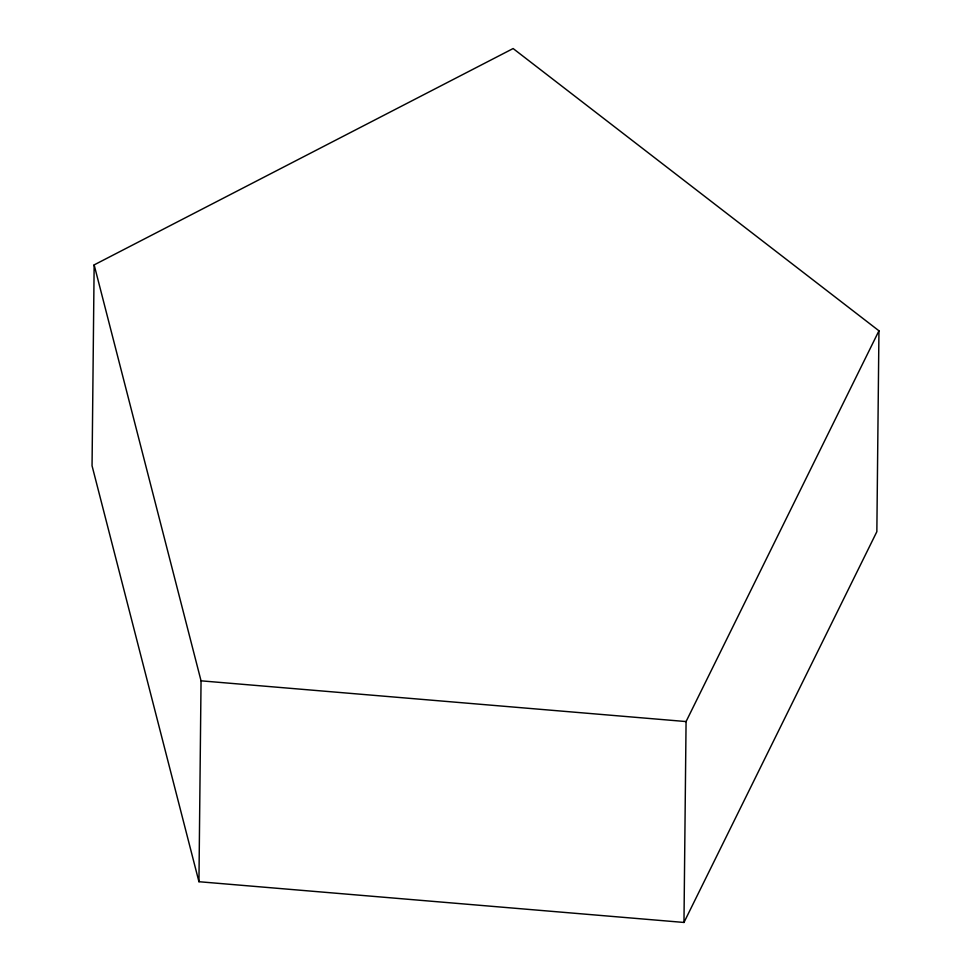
<?xml version="1.0" encoding="UTF-8"?>
<svg xmlns="http://www.w3.org/2000/svg" width="971" height="971" viewBox="0 0 971 971"><rect width="100%" height="100%" fill="white"/><g stroke="black" fill="none" stroke-linecap="round" stroke-linejoin="round"><path stroke-width="1.46" d="M94.151 264.889L92.051 465.777L198.946 881.717L683.972 922.45L876.849 531.683L878.949 330.795L513.125 48.55L94.151 264.889L201.046 680.829L198.946 881.717M683.972 922.45L686.072 721.562L878.949 330.795M201.046 680.829L686.072 721.562"/></g></svg>
